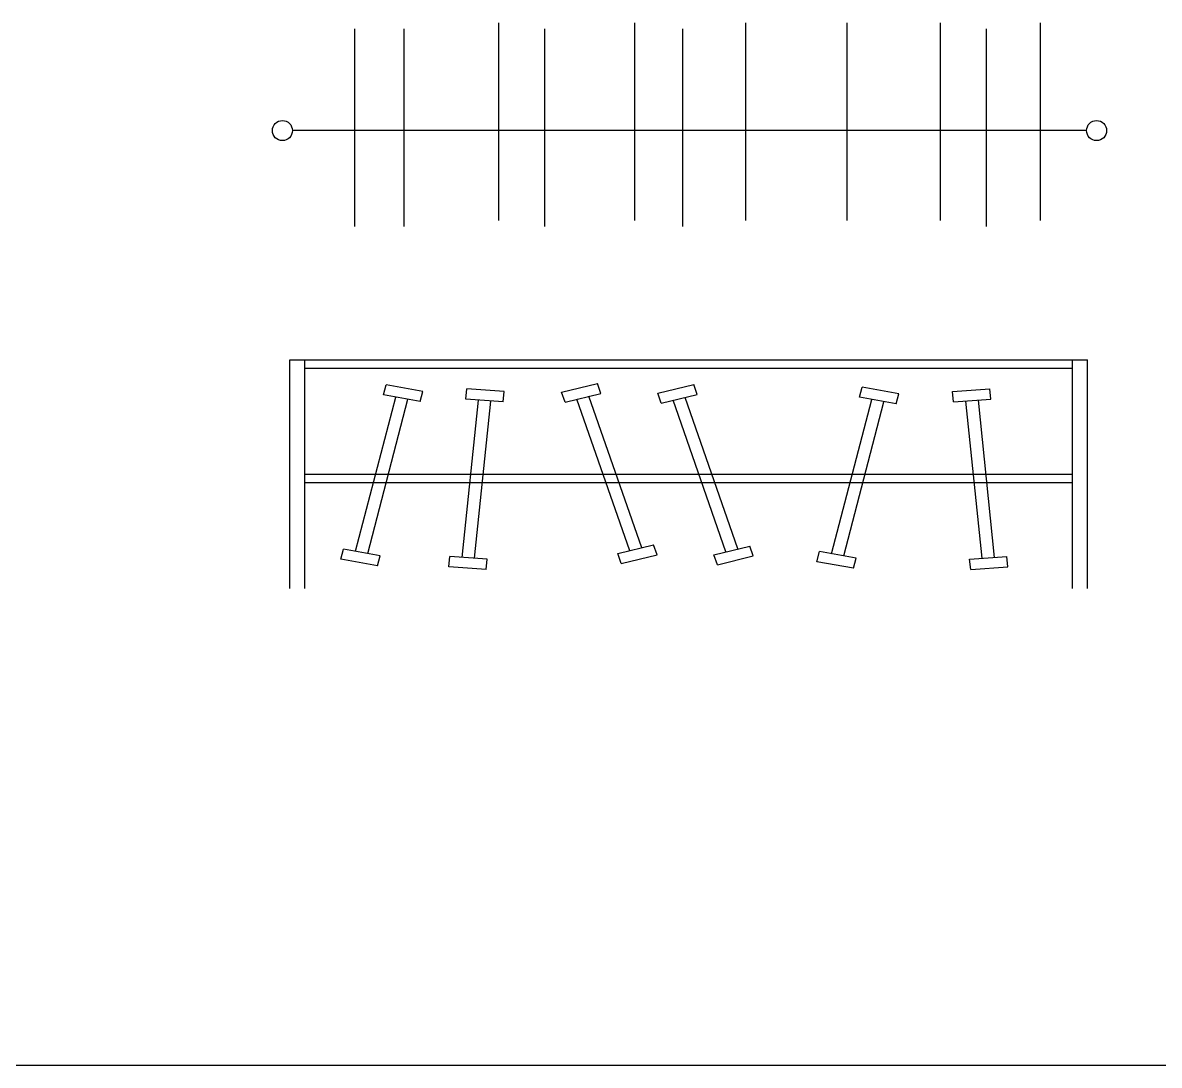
# Model space of a CAD drawing. Header units: inches. Extents: x 8.4 to 50.9, y 14.4 to 39.2.
# Drawn here: x 36.071 to 38.807, y 24.451 to 26.962 of the extents above; entities that cross this region are included whole.
import ezdxf

# ---------------------------------------------------------------- set-up
doc = ezdxf.new("R2010")
doc.units = ezdxf.units.IN
doc.header["$MEASUREMENT"] = 0
for name, color, linetype in [('02', 2, 'Continuous'), ('1', 1, 'Continuous'), ('4', 4, 'Continuous')]:
    doc.layers.add(name, color=color, linetype=linetype)

msp = doc.modelspace()

# ---------------------------------------------------------------- linework, layer by layer
at = {"layer": '02'}
for p, q in [((37.2162, 26.9615), (37.2162, 26.4851)), ((37.5438, 26.9615), (37.5438, 26.4851)), ((37.811, 26.9615), (37.811, 26.4851)), ((38.0553, 26.9615), (38.0553, 26.4851)), ((38.2801, 26.9615), (38.2801, 26.4851)), ((38.5208, 26.9615), (38.5208, 26.4851)), ((36.8705, 26.4705), (36.8705, 26.947)), ((36.9893, 26.4705), (36.9893, 26.947)), ((37.3279, 26.4705), (37.3279, 26.947)), ((37.6606, 26.4705), (37.6606, 26.947)), ((38.3918, 26.4705), (38.3918, 26.947)), ((38.6324, 26.7018), (36.7198, 26.7018))]:
    msp.add_line(p, q, dxfattribs=at)
for centre in [(36.6963, 26.7018), (38.6566, 26.7018)]:
    msp.add_circle(centre, 0.0242, dxfattribs=at)
at = {"layer": '1'}
for p, q in [((36.7504, 25.5994), (36.7504, 26.1494)), ((38.5984, 25.5994), (38.5984, 26.1494)), ((36.7504, 26.1294), (38.5984, 26.1294)), ((36.9398, 26.0654), (36.9461, 26.0898)), ((37.0341, 26.0739), (36.9461, 26.0898)), ((37.1382, 26.0547), (37.1407, 26.0797)), ((37.2304, 26.0733), (37.1407, 26.0797)), ((37.3683, 26.0721), (37.4548, 26.093)), ((37.4631, 26.069), (37.4548, 26.093)), ((37.6001, 26.0695), (37.6865, 26.0904)), ((37.6948, 26.0664), (37.6865, 26.0904)), ((38.0859, 26.0595), (38.0922, 26.0839)), ((38.1802, 26.068), (38.0922, 26.0839)), ((38.3096, 26.0733), (38.3993, 26.0797)), ((38.4018, 26.0547), (38.3993, 26.0797)), ((36.8726, 25.6887), (36.9691, 26.0601)), ((36.902, 25.6834), (36.9984, 26.0548)), ((37.0278, 26.0495), (36.9398, 26.0654)), ((37.0278, 26.0495), (37.0341, 26.0739)), ((37.1293, 25.674), (37.1681, 26.0526)), ((37.2279, 26.0484), (37.1382, 26.0547)), ((37.1592, 25.6719), (37.198, 26.0505)), ((37.2279, 26.0484), (37.2304, 26.0733)), ((37.3767, 26.0481), (37.3683, 26.0721)), ((37.3767, 26.0481), (37.4631, 26.069)), ((37.5324, 25.6901), (37.4055, 26.0551)), ((37.5613, 25.6971), (37.4343, 26.062)), ((37.6084, 26.0455), (37.6001, 26.0695)), ((37.6084, 26.0455), (37.6948, 26.0664)), ((37.7642, 25.6875), (37.6372, 26.0524)), ((37.793, 25.6944), (37.666, 26.0594)), ((38.0187, 25.6828), (38.1152, 26.0542)), ((38.1739, 26.0436), (38.0859, 26.0595)), ((38.1739, 26.0436), (38.1802, 26.068)), ((38.3121, 26.0484), (38.3096, 26.0733)), ((38.3121, 26.0484), (38.4018, 26.0547)), ((38.3808, 25.6719), (38.342, 26.0505)), ((38.4107, 25.674), (38.3719, 26.0526)), ((38.0481, 25.6775), (38.1445, 26.0489)), ((36.7504, 25.8744), (38.5984, 25.8744)), ((36.7504, 25.8544), (38.5984, 25.8544)), ((36.837, 25.6695), (36.8433, 25.694)), ((36.9313, 25.6781), (36.8433, 25.694)), ((37.5036, 25.6831), (37.5901, 25.704)), ((37.5984, 25.68), (37.5901, 25.704)), ((37.7353, 25.6805), (37.8218, 25.7014)), ((37.8301, 25.6774), (37.8218, 25.7014)), ((36.9249, 25.6537), (36.837, 25.6695)), ((36.9249, 25.6537), (36.9313, 25.6781)), ((37.0969, 25.6512), (37.0994, 25.6761)), ((37.1891, 25.6697), (37.0994, 25.6761)), ((37.1865, 25.6448), (37.1891, 25.6697)), ((37.512, 25.6591), (37.5036, 25.6831)), ((37.512, 25.6591), (37.5984, 25.68)), ((37.7437, 25.6565), (37.7353, 25.6805)), ((37.7437, 25.6565), (37.8301, 25.6774)), ((37.9831, 25.6636), (37.9894, 25.6881)), ((38.0774, 25.6722), (37.9894, 25.6881)), ((38.071, 25.6478), (38.0774, 25.6722)), ((38.3509, 25.6697), (38.4406, 25.6761)), ((38.3535, 25.6448), (38.3509, 25.6697)), ((38.4431, 25.6512), (38.4406, 25.6761)), ((37.1865, 25.6448), (37.0969, 25.6512)), ((38.071, 25.6478), (37.9831, 25.6636)), ((38.3535, 25.6448), (38.4431, 25.6512)), ((30.2087, 24.451), (50.5349, 24.451))]:
    msp.add_line(p, q, dxfattribs=at)
at = {"layer": '4'}
for p, q in [((36.7144, 26.1494), (38.6344, 26.1494)), ((36.7144, 25.5994), (36.7144, 26.1494)), ((38.6344, 25.5994), (38.6344, 26.1494))]:
    msp.add_line(p, q, dxfattribs=at)

doc.saveas('drawing.dxf')
